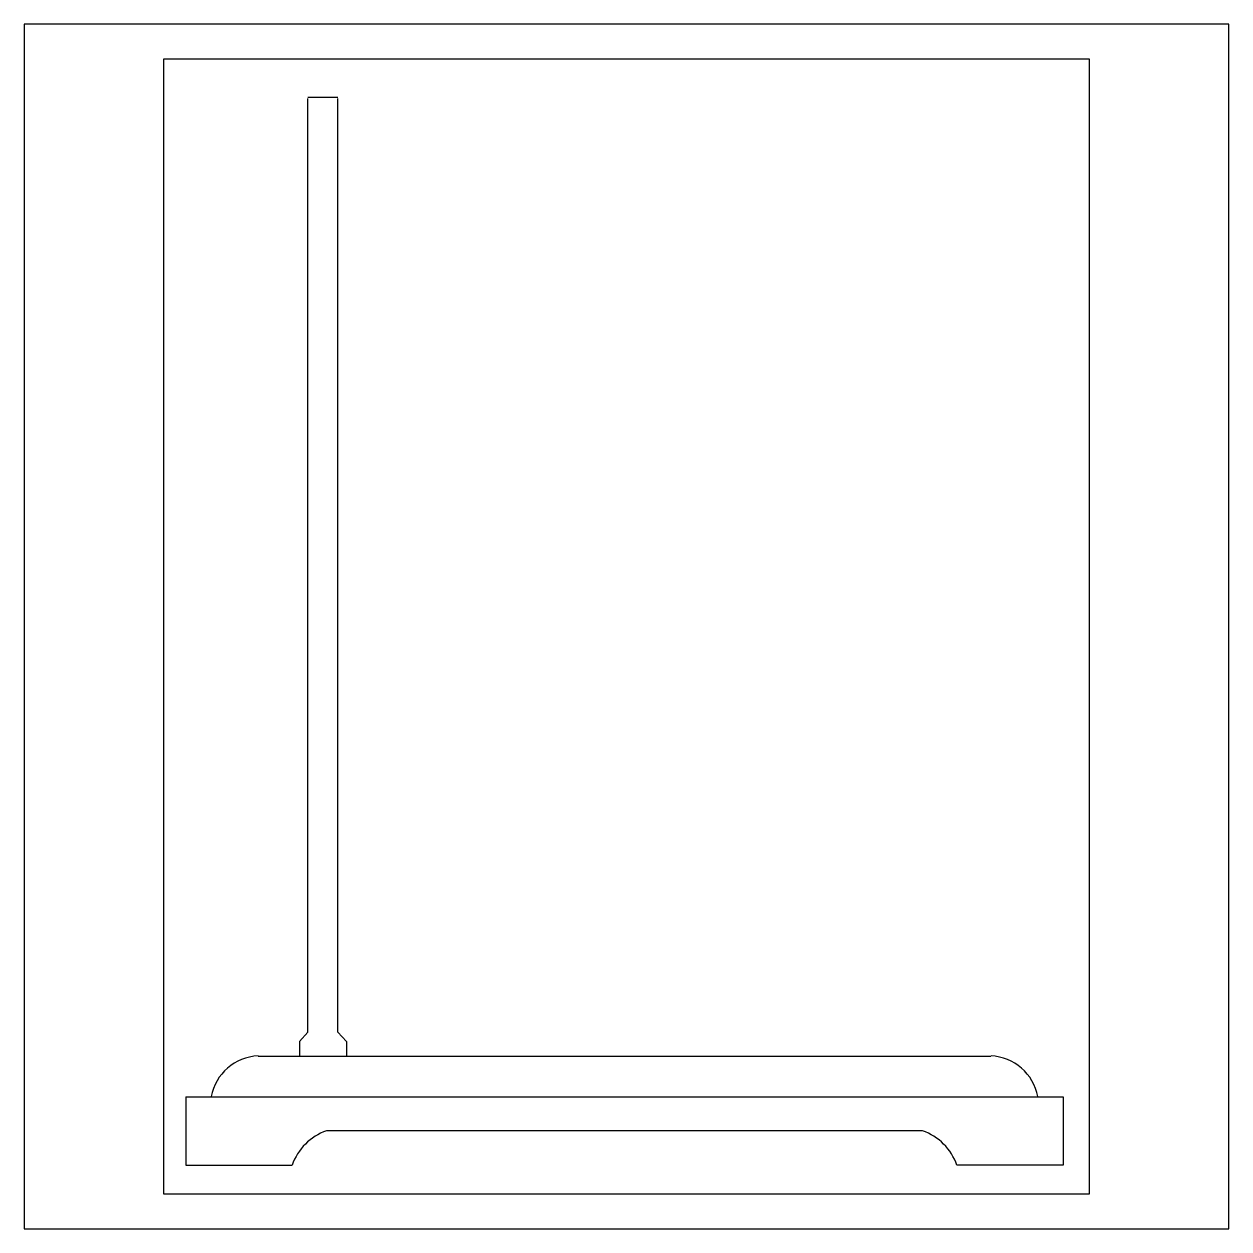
# Model space of a CAD drawing. Header units: millimetres. Extents: x 0 to 1000, y 0 to 1000.
import ezdxf

# ---------------------------------------------------------------- set-up
doc = ezdxf.new("R2010")
doc.units = ezdxf.units.MM
doc.layers.get('0').update_dxf_attribs({"color": 2})
doc.layers.add('1', color=1, linetype='Continuous')
doc.layers.add('3', color=7, linetype='Continuous')

msp = doc.modelspace()

# ---------------------------------------------------------------- linework, layer by layer
at = {"color": 2}
msp.add_lwpolyline([(0, 0), (1000, 0), (1000, 1000), (0, 1000)], close=True, dxfattribs=at)
at = {"layer": '1', "color": 1}
for p, q in [((884.2, 970.9), (115.8, 970.9)), ((115.8, 970.9), (115.8, 29.1)), ((884.2, 29.1), (884.2, 970.9)), ((115.8, 29.1), (884.2, 29.1))]:
    msp.add_line(p, q, dxfattribs=at)
at = {"layer": '3'}
for p, q in [((260.5, 939), (235.5, 939)), ((235.5, 163.3), (235.5, 938.2)), ((260.5, 163.3), (260.5, 938.2)), ((228.5, 155.6), (235.5, 163.3)), ((267.5, 155.6), (260.5, 163.3)), ((228.5, 155.6), (228.5, 143.5)), ((267.5, 155.6), (267.5, 143.5)), ((194.2, 143.5), (802.5, 143.5)), ((134.3, 109.7), (862.4, 109.7)), ((134.3, 109.7), (134.3, 52.9)), ((862.4, 109.7), (862.4, 52.9)), ((745.7, 81.3), (251, 81.3)), ((134.3, 52.9), (222.6, 52.9)), ((862.4, 52.9), (774.1, 52.9))]:
    msp.add_line(p, q, dxfattribs=at)
for centre, radius, start, end in [((196, 102.2), 41.4, 92.5626, 169.4796), ((800.7, 102.2), 41.4, 10.5204, 87.4374), ((265.7, 38.2), 45.6, 108.8251, 161.1749), ((731, 38.2), 45.6, 18.8251, 71.1749)]:
    msp.add_arc(centre, radius, start, end, dxfattribs=at)

doc.saveas('drawing.dxf')
